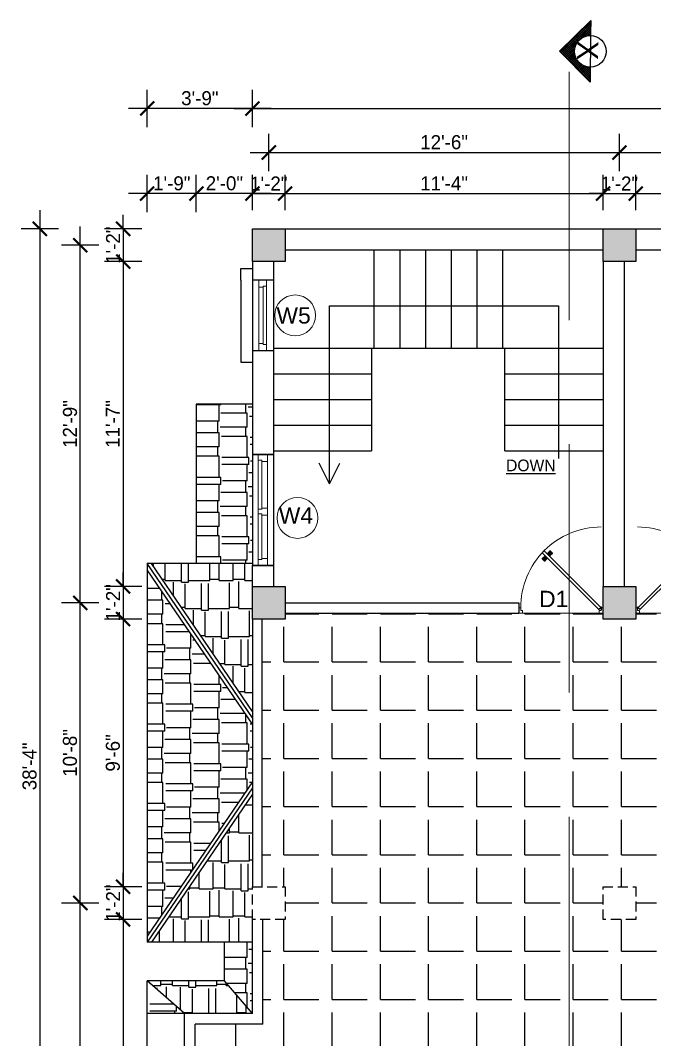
# Model space of a CAD drawing. Header units: inches. Extents: x 3672 to 10975, y -27382 to -746.
# Drawn here: x 3997.2 to 4268.5, y -26254.3 to -25818.2 of the extents above; entities that cross this region are included whole.
import ezdxf

# ---------------------------------------------------------------- set-up
doc = ezdxf.new("R2010")
doc.units = ezdxf.units.IN
doc.header["$LTSCALE"] = 17
doc.header["$MEASUREMENT"] = 0
doc.linetypes.add('21_FP_00$0$HIDDEN', pattern=[0.375, 0.25, -0.125])
doc.linetypes.add('PHANTOM2', pattern=[1.25, 0.625, -0.125, 0.125, -0.125, 0.125, -0.125])
for name, color, linetype, lineweight in [('25 BOT BAR', 12, 'Continuous', 25), ('aa_section_line', 2, 'PHANTOM2', 13), ('DOOR & WIN', 1, 'Continuous', 25), ('OUTLINE', 1, 'Continuous', 25), ('PUERTAS', 7, 'Continuous', 9), ('TEXT', 231, 'Continuous', 20), ('WINDOW FRAME PLAN', 162, 'Continuous', 18)]:
    doc.layers.add(name, color=color, linetype=linetype, lineweight=lineweight)
doc.layers.add('A-Sect-Iden', color=111, linetype='Continuous')
doc.styles.add('ARCHITECTURE', font='stylu.ttf')
doc.styles.add('DIMTEXT', font='arial.ttf', dxfattribs={"height": 6})
doc.styles.add('HEADING', font='swissel.ttf')
doc.dimstyles.new('8 SCALE', dxfattribs={"dimscale": 0, "dimtxt": 6, "dimasz": 6, "dimexe": 8, "dimexo": 8, "dimgap": 1.25, "dimtad": 1, "dimdec": 0, "dimzin": 3, "dimdsep": 46, "dimlunit": 4, "dimtxsty": 'ARCHITECTURE', "dimblk": 'ARCHTICK', "dimcen": 8, "dimdle": 8, "dimclrd": 5, "dimclre": 5, "dimclrt": 7, "dimadec": 0, "dimazin": 0, "dimtfac": 0.75, "dimtdec": 0, "dimtix": 1, "dimtmove": 2, "dimatfit": 3, "dimldrblk": 'ARCHTICK', "dimfxl": 8, "dimfxlon": 1, "dimtolj": 1, "dimtzin": 0, "dimlwd": -1, "dimlwe": -1, "dimarcsym": 0})
pattern_1 = [(0, (-5913.826, -4745.884), (25.5, 12), [6, -5, 7, -3, 9, -4]), (0, (-5907.826, -4745.384), (25.5, 12), [5, -19, 4, -6]), (0, (-5895.826, -4746.634), (25.5, 12), [3, -31]), (90, (-5913.8255, -4745.884), (-8.5, 12), [11.5, -36.5]), (90, (-5907.8255, -4745.884), (-8.5, 12), [11.25, -36.75]), (90, (-5902.8255, -4745.884), (-8.5, 12), [10.5, -37.5]), (90, (-5895.8255, -4746.634), (-8.5, 12), [11.5, -36.5]), (90, (-5892.8255, -4746.634), (-8.5, 12), [11.5, -36.5]), (90, (-5883.8255, -4745.884), (-8.5, 12), [11, -37])]
pattern_2 = [(90, (-5913.826, -7513.282), (-12, 25.5), [6, -5, 7, -3, 9, -4]), (90, (-5914.326, -7507.282), (-12, 25.5), [5, -19, 4, -6]), (90, (-5913.076, -7495.282), (-12, 25.5), [3, -31]), (180, (-5913.8255, -7513.282), (-12, -8.5), [11.5, -36.5]), (180, (-5913.8255, -7507.282), (-12, -8.5), [11.25, -36.75]), (180, (-5913.8255, -7502.282), (-12, -8.5), [10.5, -37.5]), (180, (-5913.0755, -7495.282), (-12, -8.5), [11.5, -36.5]), (180, (-5913.0755, -7492.282), (-12, -8.5), [11.5, -36.5]), (180, (-5913.8255, -7483.282), (-12, -8.5), [11, -37])]

# ---------------------------------------------------------------- blocks, each defined once
blk = doc.blocks.new('3ft')
at = {"layer": 'PUERTAS', "color": 6}
for p, q in [((1.01, 2.52), (25.23, 26.74)), ((26.05, 25.92), (25.23, 26.74)), ((26.05, 25.92), (1.77, 1.64)), ((0, 2.4), (0, 0)), ((0.72, 2.4), (0, 2.4)), ((1.6, 0), (0, 0)), ((0.72, 1.52), (0.72, 2.44)), ((0.8, 1.52), (0.72, 1.52)), ((0.8, 1.52), (0.8, 2.41)), ((0.8, 1.2), (0.8, 1.52)), ((1.6, 1.2), (0.8, 1.2)), ((1.57, 1.84), (0.94, 2.47)), ((1.63, 1.89), (0.97, 2.55)), ((1.63, 1.89), (1.57, 1.84)), ((1.77, 1.64), (1.57, 1.84)), ((1.6, 0), (1.6, 1.2)), ((34.4, 0), (34.4, 1.2)), ((34.4, 1.2), (35.2, 1.2)), ((34.4, 0), (36, 0)), ((35.2, 1.2), (35.2, 2.4)), ((35.2, 2.4), (36, 2.4)), ((36, 0), (36, 2.4))]:
    blk.add_line(p, q, dxfattribs=at)
at = {"layer": 'PUERTAS', "color": 1}
for p, q in [((21.67, 25.73), (22.17, 26.23)), ((21.7, 25.82), (22.14, 26.26)), ((22.58, 26.7), (22.14, 26.26)), ((22.67, 26.73), (22.17, 26.23)), ((22.61, 26.67), (22.58, 26.7)), ((23.45, 25.91), (22.79, 26.73)), ((22.49, 24.95), (21.67, 25.61)), ((21.73, 25.79), (21.7, 25.82)), ((22.6, 24.96), (23.02, 25.38)), ((22.61, 24.25), (22.92, 24.72)), ((22.62, 24.13), (22.61, 24.14)), ((22.7, 25.07), (22.71, 25.06)), ((22.82, 25.06), (23.08, 25.32)), ((22.94, 24.95), (22.83, 25.07)), ((22.92, 24.72), (22.92, 24.72)), ((22.93, 24.94), (23.19, 25.21)), ((22.93, 24.84), (22.93, 24.83)), ((23.44, 25.81), (23.02, 25.38)), ((23.34, 25.58), (23.08, 25.32)), ((23.46, 25.47), (23.19, 25.21)), ((23.33, 25.7), (23.34, 25.69)), ((23.45, 25.46), (23.33, 25.57)), ((23.44, 23.31), (23.45, 23.3)), ((23.56, 23.3), (24.03, 23.61)), ((23.57, 25.47), (23.57, 25.47)), ((24.15, 25.79), (23.68, 25.48)), ((23.68, 25.48), (23.68, 25.48)), ((24.03, 23.61), (24.03, 23.62)), ((24.14, 23.62), (24.14, 23.62)), ((24.25, 23.62), (24.51, 23.89)), ((24.27, 25.78), (24.26, 25.79)), ((24.26, 23.29), (24.69, 23.71)), ((24.26, 23.63), (24.37, 23.52)), ((24.26, 23.18), (24.92, 22.37)), ((24.37, 23.52), (24.63, 23.77)), ((24.37, 23.4), (24.37, 23.4)), ((24.78, 24.15), (24.51, 23.89)), ((24.89, 24.03), (24.63, 23.77)), ((25.11, 24.14), (24.69, 23.71)), ((24.77, 24.14), (24.88, 24.03)), ((24.79, 24.38), (24.78, 24.37)), ((24.78, 24.26), (24.78, 24.26)), ((25.1, 24.84), (24.79, 24.38)), ((25, 24.03), (25, 24.03)), ((25.04, 22.36), (25.54, 22.86)), ((25.09, 24.96), (25.1, 24.95)), ((25.1, 22.42), (25.13, 22.39)), ((25.13, 22.39), (25.57, 22.83)), ((25.22, 24.14), (26.03, 23.48)), ((26.04, 23.37), (25.54, 22.86)), ((26.01, 23.27), (25.57, 22.83)), ((25.98, 23.3), (26.01, 23.27))]:
    blk.add_line(p, q, dxfattribs=at)
at = {"layer": 'PUERTAS', "color": 8}
for p, q in [((22.13, 26.28), (21.98, 26.13)), ((22.13, 26.28), (22.27, 26.42)), ((22.29, 26.41), (22.27, 26.42)), ((23.16, 25.52), (22.34, 26.39)), ((23.3, 25.66), (22.5, 26.56)), ((23.41, 25.77), (22.65, 26.71)), ((23.46, 25.83), (22.72, 26.75)), ((22.57, 24.94), (21.65, 25.68)), ((22.63, 24.99), (21.69, 25.75)), ((22.74, 25.1), (21.84, 25.9)), ((22.88, 25.24), (22.01, 26.06)), ((22.69, 24.32), (23.02, 24.83)), ((22.95, 24.96), (22.84, 25.07)), ((22.98, 24.99), (22.86, 25.1)), ((23.03, 25.04), (22.91, 25.15)), ((22.91, 24.53), (23.1, 24.91)), ((23.11, 25.12), (22.99, 25.23)), ((23.13, 24.76), (23.18, 24.99)), ((23.28, 25.3), (23.17, 25.41)), ((23.36, 25.37), (23.25, 25.49)), ((23.31, 24.94), (23.28, 25.08)), ((23.41, 25.43), (23.3, 25.54)), ((23.46, 25.09), (23.32, 25.13)), ((23.44, 25.45), (23.33, 25.56)), ((23.64, 25.27), (23.41, 25.22)), ((23.87, 25.49), (23.49, 25.3)), ((24.08, 25.71), (23.57, 25.38)), ((23.63, 23.38), (24.14, 23.72)), ((23.84, 23.6), (24.22, 23.79)), ((24.07, 23.82), (24.3, 23.88)), ((24.25, 24), (24.39, 23.97)), ((24.25, 23.26), (24.99, 22.34)), ((24.27, 23.64), (24.38, 23.53)), ((24.3, 23.67), (24.41, 23.56)), ((24.3, 23.32), (25.06, 22.38)), ((24.35, 23.72), (24.46, 23.61)), ((24.4, 24.15), (24.43, 24.01)), ((24.41, 23.43), (25.2, 22.53)), ((24.43, 23.8), (24.54, 23.69)), ((24.58, 24.33), (24.52, 24.1)), ((24.55, 23.57), (25.37, 22.7)), ((24.6, 23.97), (24.72, 23.86)), ((24.8, 24.56), (24.61, 24.18)), ((25.02, 24.77), (24.68, 24.26)), ((24.68, 24.05), (24.79, 23.94)), ((24.73, 24.1), (24.85, 23.99)), ((24.76, 24.13), (24.87, 24.02)), ((24.83, 23.85), (25.7, 23.03)), ((24.97, 23.99), (25.87, 23.2)), ((25.08, 24.1), (26.02, 23.34)), ((25.14, 24.15), (26.06, 23.41)), ((25.58, 22.82), (25.43, 22.67)), ((25.58, 22.82), (25.73, 22.97)), ((25.72, 22.98), (25.73, 22.97)), ((0, 0), (36, 0))]:
    blk.add_line(p, q, dxfattribs=at)
at = {"layer": 'PUERTAS', "color": 2}
for p, q in [((21.99, 26.11), (21.98, 26.13)), ((25.42, 22.68), (25.43, 22.67))]:
    blk.add_line(p, q, dxfattribs=at)
at = {"layer": 'PUERTAS', "color": 6}
for radius in [0.155, 0.0752]:
    blk.add_circle((0.82, 2.56), radius, dxfattribs=at)
blk.add_arc((0.82, 2.56), 34.38, 359.7285, 90.0333, dxfattribs=at)
at = {"layer": 'PUERTAS', "color": 1}
for centre, start, end in [((22.73, 26.68), 38.9236, 135), ((22.54, 25.01), 231.0764, 315), ((22.67, 24.2), 135, 225), ((22.77, 25.12), 225, 315), ((22.99, 24.89), 135, 219.7428), ((22.87, 24.78), 315, 39.7428), ((23.28, 25.63), 315, 45), ((23.39, 25.86), 315, 38.9236), ((23.51, 23.36), 225, 315), ((23.51, 25.41), 50.2572, 135), ((23.62, 25.53), 230.2572, 315), ((24.09, 23.56), 50.2572, 135), ((24.2, 23.68), 230.2572, 315), ((24.2, 25.73), 45, 135), ((24.32, 23.23), 135, 218.9236), ((24.42, 23.46), 135, 225), ((24.84, 24.31), 135, 219.7428), ((24.72, 24.21), 315, 39.7428), ((24.94, 23.98), 45, 135), ((24.98, 22.42), 218.9236, 315), ((25.04, 24.89), 315, 45), ((25.17, 24.08), 51.0764, 135), ((25.98, 23.42), 315, 51.0764)]:
    blk.add_arc(centre, 0.08, start, end, dxfattribs=at)
blk = doc.blocks.new('*U2795')
at = {"color": 3, "xscale": -1}
blk.add_blockref('3ft', (42, 0), dxfattribs=at)
blk = doc.blocks.new("W4'")
at = {"layer": '25 BOT BAR'}
for p, q in [((9894.28, -8421.4), (9894.28, -8468.92)), ((9903.28, -8421.4), (9903.28, -8468.92))]:
    blk.add_line(p, q, dxfattribs=at)
at = {"layer": 'DOOR & WIN'}
blk.add_line((9903.28, -8421.4), (9894.28, -8421.4), dxfattribs=at)
at = {"layer": 'OUTLINE'}
blk.add_line((9903.28, -8468.92), (9894.28, -8468.92), dxfattribs=at)
at = {"layer": 'WINDOW FRAME PLAN'}
for p, q in [((9896.78, -8421.4), (9896.78, -8423.9)), ((9896.78, -8468.92), (9896.78, -8423.9)), ((9896.78, -8423.9), (9898.28, -8423.9)), ((9898.28, -8423.9), (9898.28, -8424.4)), ((9898.28, -8424.4), (9898.28, -8444.9)), ((9898.28, -8424.4), (9900.78, -8424.4)), ((9900.78, -8421.4), (9900.78, -8424.4)), ((9900.78, -8424.4), (9900.78, -8468.92)), ((9896.78, -8444.9), (9898.28, -8444.9)), ((9896.78, -8446.9), (9898.28, -8446.9)), ((9898.28, -8444.4), (9900.78, -8444.4)), ((9898.28, -8446.9), (9898.28, -8447.4)), ((9898.28, -8446.9), (9898.28, -8466.42)), ((9898.28, -8447.4), (9900.78, -8447.4)), ((9896.78, -8468.92), (9896.78, -8466.42)), ((9896.78, -8466.42), (9898.28, -8466.42)), ((9898.28, -8465.92), (9900.78, -8465.92)), ((9898.28, -8466.42), (9898.28, -8465.92)), ((9900.78, -8468.92), (9900.78, -8465.92))]:
    blk.add_line(p, q, dxfattribs=at)
blk = doc.blocks.new('_ArchTick')
at = {"color": 0, "linetype": 'ByBlock', "const_width": 0.15}
blk.add_lwpolyline([(-0.5, -0.5), (0.5, 0.5)], dxfattribs=at)
blk = doc.blocks.new('*D3095')
at = {"layer": '25 BOT BAR', "color": 5, "transparency": 16777216}
for p, q in [((4041.15, -25907.44), (4041.15, -25901.44)), ((4049.15, -25907.44), (4033.15, -25907.44)), ((4041.15, -25907.44), (4041.15, -25921.44)), ((4049.15, -25921.44), (4033.15, -25921.44)), ((4041.15, -25921.44), (4041.15, -25927.44))]:
    blk.add_line(p, q, dxfattribs=at)
at = {"layer": 'Defpoints', "color": 0, "transparency": 16777216}
for p in [(4096.46, -25907.44), (4041.15, -25921.44), (4096.46, -25921.44)]:
    blk.add_point(p, dxfattribs=at)
at = {"layer": '25 BOT BAR', "color": 5, "transparency": 16777216, "xscale": 6, "yscale": 6, "zscale": 6}
for p, rotation in [((4041.15, -25907.44), 270), ((4041.15, -25921.44), 90)]:
    blk.add_blockref('_ArchTick', p, dxfattribs=dict(at, rotation=rotation))
at = {"layer": '25 BOT BAR', "color": 7, "transparency": 16777216, "insert": (4036.84, -25914.44), "char_height": 6, "attachment_point": 5, "rotation": 90, "style": 'ARCHITECTURE'}
blk.add_mtext('\\A1;1\'-2"', dxfattribs=at)
blk = doc.blocks.new('*D3096')
at = {"layer": '25 BOT BAR', "color": 5, "transparency": 16777216}
for p, q in [((4041.15, -25913.44), (4041.15, -26068.44)), ((4049.15, -25921.44), (4033.15, -25921.44)), ((4049.15, -26060.44), (4033.15, -26060.44))]:
    blk.add_line(p, q, dxfattribs=at)
at = {"layer": 'Defpoints', "color": 0, "transparency": 16777216}
for p in [(4096.46, -25921.44), (4041.15, -26060.44), (4096.46, -26060.44)]:
    blk.add_point(p, dxfattribs=at)
at = {"layer": '25 BOT BAR', "color": 5, "transparency": 16777216, "xscale": 6, "yscale": 6, "zscale": 6}
for p, rotation in [((4041.15, -25921.44), 90), ((4041.15, -26060.44), 270)]:
    blk.add_blockref('_ArchTick', p, dxfattribs=dict(at, rotation=rotation))
at = {"layer": '25 BOT BAR', "color": 7, "transparency": 16777216, "insert": (4036.68, -25990.94), "char_height": 6, "attachment_point": 5, "rotation": 90, "style": 'ARCHITECTURE'}
blk.add_mtext('\\A1;11\'-7"', dxfattribs=at)
blk = doc.blocks.new('*D3097')
at = {"layer": '25 BOT BAR', "color": 5, "transparency": 16777216}
for p, q in [((4041.15, -26060.44), (4041.15, -26054.44)), ((4049.15, -26060.44), (4033.15, -26060.44)), ((4041.15, -26060.44), (4041.15, -26074.44)), ((4049.15, -26074.44), (4033.15, -26074.44)), ((4041.15, -26074.44), (4041.15, -26080.44))]:
    blk.add_line(p, q, dxfattribs=at)
at = {"layer": 'Defpoints', "color": 0, "transparency": 16777216}
for p in [(4096.46, -26060.44), (4041.15, -26074.44), (4096.46, -26074.44)]:
    blk.add_point(p, dxfattribs=at)
at = {"layer": '25 BOT BAR', "color": 5, "transparency": 16777216, "xscale": 6, "yscale": 6, "zscale": 6}
for p, rotation in [((4041.15, -26060.44), 270), ((4041.15, -26074.44), 90)]:
    blk.add_blockref('_ArchTick', p, dxfattribs=dict(at, rotation=rotation))
at = {"layer": '25 BOT BAR', "color": 7, "transparency": 16777216, "insert": (4036.84, -26067.44), "char_height": 6, "attachment_point": 5, "rotation": 90, "style": 'ARCHITECTURE'}
blk.add_mtext('\\A1;1\'-2"', dxfattribs=at)
blk = doc.blocks.new('*D3098')
at = {"layer": '25 BOT BAR', "color": 5, "transparency": 16777216}
for p, q in [((4041.15, -26066.44), (4041.15, -26196.92)), ((4049.15, -26074.44), (4033.15, -26074.44)), ((4049.15, -26188.92), (4033.15, -26188.92))]:
    blk.add_line(p, q, dxfattribs=at)
at = {"layer": 'Defpoints', "color": 0, "transparency": 16777216}
for p in [(4096.46, -26074.44), (4041.15, -26188.92), (4096.46, -26188.92)]:
    blk.add_point(p, dxfattribs=at)
at = {"layer": '25 BOT BAR', "color": 5, "transparency": 16777216, "xscale": 6, "yscale": 6, "zscale": 6}
for p, rotation in [((4041.15, -26074.44), 90), ((4041.15, -26188.92), 270)]:
    blk.add_blockref('_ArchTick', p, dxfattribs=dict(at, rotation=rotation))
at = {"layer": '25 BOT BAR', "color": 7, "transparency": 16777216, "insert": (4036.78, -26131.68), "char_height": 6, "attachment_point": 5, "rotation": 90, "style": 'ARCHITECTURE'}
blk.add_mtext('\\A1;9\'-6"', dxfattribs=at)
blk = doc.blocks.new('*D3099')
at = {"layer": '25 BOT BAR', "color": 5, "transparency": 16777216}
for p, q in [((4041.15, -26188.92), (4041.15, -26182.92)), ((4049.15, -26188.92), (4033.15, -26188.92)), ((4041.15, -26188.92), (4041.15, -26202.92)), ((4049.15, -26202.92), (4033.15, -26202.92)), ((4041.15, -26202.92), (4041.15, -26208.92))]:
    blk.add_line(p, q, dxfattribs=at)
at = {"layer": 'Defpoints', "color": 0, "transparency": 16777216}
for p in [(4096.46, -26188.92), (4041.15, -26202.92), (4096.46, -26202.92)]:
    blk.add_point(p, dxfattribs=at)
at = {"layer": '25 BOT BAR', "color": 5, "transparency": 16777216, "xscale": 6, "yscale": 6, "zscale": 6}
for p, rotation in [((4041.15, -26188.92), 270), ((4041.15, -26202.92), 90)]:
    blk.add_blockref('_ArchTick', p, dxfattribs=dict(at, rotation=rotation))
at = {"layer": '25 BOT BAR', "color": 7, "transparency": 16777216, "insert": (4036.84, -26195.92), "char_height": 6, "attachment_point": 5, "rotation": 90, "style": 'ARCHITECTURE'}
blk.add_mtext('\\A1;1\'-2"', dxfattribs=at)
blk = doc.blocks.new('*D3100')
at = {"layer": '25 BOT BAR', "color": 5, "transparency": 16777216}
for p, q in [((4041.15, -26194.92), (4041.15, -26361.44)), ((4049.15, -26202.92), (4033.15, -26202.92)), ((4049.15, -26353.44), (4033.15, -26353.44))]:
    blk.add_line(p, q, dxfattribs=at)
at = {"layer": 'Defpoints', "color": 0, "transparency": 16777216}
for p in [(4096.46, -26202.92), (4041.15, -26353.44), (4096.46, -26353.44)]:
    blk.add_point(p, dxfattribs=at)
at = {"layer": '25 BOT BAR', "color": 5, "transparency": 16777216, "xscale": 6, "yscale": 6, "zscale": 6}
for p, rotation in [((4041.15, -26202.92), 90), ((4041.15, -26353.44), 270)]:
    blk.add_blockref('_ArchTick', p, dxfattribs=dict(at, rotation=rotation))
at = {"layer": '25 BOT BAR', "color": 7, "transparency": 16777216, "insert": (4036.68, -26278.18), "char_height": 6, "attachment_point": 5, "rotation": 90, "style": 'ARCHITECTURE'}
blk.add_mtext('\\A1;12\'-7"', dxfattribs=at)
blk = doc.blocks.new('*D3102')
at = {"layer": '25 BOT BAR', "color": 5, "transparency": 16777216}
for p, q in [((4022.81, -26368.44), (4022.81, -26187.92)), ((4030.81, -26195.92), (4014.81, -26195.92)), ((4030.81, -26360.44), (4014.81, -26360.44))]:
    blk.add_line(p, q, dxfattribs=at)
at = {"layer": 'Defpoints', "color": 0, "transparency": 16777216}
for p in [(4022.81, -26195.92), (4103.46, -26195.92), (4103.46, -26360.44)]:
    blk.add_point(p, dxfattribs=at)
at = {"layer": '25 BOT BAR', "color": 5, "transparency": 16777216, "xscale": 6, "yscale": 6, "zscale": 6}
for p, rotation in [((4022.81, -26195.92), 90), ((4022.81, -26360.44), 270)]:
    blk.add_blockref('_ArchTick', p, dxfattribs=dict(at, rotation=rotation))
at = {"layer": '25 BOT BAR', "color": 7, "transparency": 16777216, "insert": (4018.45, -26278.18), "char_height": 6, "attachment_point": 5, "rotation": 90, "style": 'ARCHITECTURE'}
blk.add_mtext('\\A1;13\'-9"', dxfattribs=at)
blk = doc.blocks.new('*D3103')
at = {"layer": '25 BOT BAR', "color": 5, "transparency": 16777216}
for p, q in [((4022.81, -26203.92), (4022.81, -26059.44)), ((4030.81, -26067.44), (4014.81, -26067.44)), ((4030.81, -26195.92), (4014.81, -26195.92))]:
    blk.add_line(p, q, dxfattribs=at)
at = {"layer": 'Defpoints', "color": 0, "transparency": 16777216}
for p in [(4022.81, -26067.44), (4103.46, -26067.44), (4103.46, -26195.92)]:
    blk.add_point(p, dxfattribs=at)
at = {"layer": '25 BOT BAR', "color": 5, "transparency": 16777216, "xscale": 6, "yscale": 6, "zscale": 6}
for p, rotation in [((4022.81, -26067.44), 90), ((4022.81, -26195.92), 270)]:
    blk.add_blockref('_ArchTick', p, dxfattribs=dict(at, rotation=rotation))
at = {"layer": '25 BOT BAR', "color": 7, "transparency": 16777216, "insert": (4018.43, -26131.68), "char_height": 6, "attachment_point": 5, "rotation": 90, "style": 'ARCHITECTURE'}
blk.add_mtext('\\A1;10\'-8"', dxfattribs=at)
blk = doc.blocks.new('*D3104')
at = {"layer": '25 BOT BAR', "color": 5, "transparency": 16777216}
for p, q in [((4022.81, -26075.44), (4022.81, -25906.44)), ((4030.81, -25914.44), (4014.81, -25914.44)), ((4030.81, -26067.44), (4014.81, -26067.44))]:
    blk.add_line(p, q, dxfattribs=at)
at = {"layer": 'Defpoints', "color": 0, "transparency": 16777216}
for p in [(4022.81, -25914.44), (4103.46, -25914.44), (4103.46, -26067.44)]:
    blk.add_point(p, dxfattribs=at)
at = {"layer": '25 BOT BAR', "color": 5, "transparency": 16777216, "xscale": 6, "yscale": 6, "zscale": 6}
for p, rotation in [((4022.81, -25914.44), 90), ((4022.81, -26067.44), 270)]:
    blk.add_blockref('_ArchTick', p, dxfattribs=dict(at, rotation=rotation))
at = {"layer": '25 BOT BAR', "color": 7, "transparency": 16777216, "insert": (4018.46, -25990.94), "char_height": 6, "attachment_point": 5, "rotation": 90, "style": 'ARCHITECTURE'}
blk.add_mtext('\\A1;12\'-9"', dxfattribs=at)
blk = doc.blocks.new('*D3105')
at = {"layer": '25 BOT BAR', "color": 5, "transparency": 16777216}
for p, q in [((4005.52, -25899.44), (4005.52, -26375.44)), ((4013.52, -25907.44), (3997.52, -25907.44)), ((4013.52, -26367.44), (3997.52, -26367.44))]:
    blk.add_line(p, q, dxfattribs=at)
at = {"layer": 'Defpoints', "color": 0, "transparency": 16777216}
for p in [(4096.46, -25907.44), (4005.52, -26367.44), (4096.46, -26367.44)]:
    blk.add_point(p, dxfattribs=at)
at = {"layer": '25 BOT BAR', "color": 5, "transparency": 16777216, "xscale": 6, "yscale": 6, "zscale": 6}
for p, rotation in [((4005.52, -25907.44), 90), ((4005.52, -26367.44), 270)]:
    blk.add_blockref('_ArchTick', p, dxfattribs=dict(at, rotation=rotation))
at = {"layer": '25 BOT BAR', "color": 7, "transparency": 16777216, "insert": (4001.14, -26137.44), "char_height": 6, "attachment_point": 5, "rotation": 90, "style": 'ARCHITECTURE'}
blk.add_mtext('\\A1;38\'-4"', dxfattribs=at)
blk = doc.blocks.new('*D3117')
at = {"layer": '25 BOT BAR', "color": 5, "transparency": 16777216}
for p, q in [((4096.46, -25899.44), (4096.46, -25884.35)), ((4110.46, -25899.44), (4110.46, -25884.35)), ((4096.46, -25892.35), (4090.46, -25892.35)), ((4096.46, -25892.35), (4110.46, -25892.35)), ((4110.46, -25892.35), (4116.46, -25892.35))]:
    blk.add_line(p, q, dxfattribs=at)
at = {"layer": 'Defpoints', "color": 0, "transparency": 16777216}
for p in [(4110.46, -25892.35), (4096.46, -25907.44), (4110.46, -25907.44)]:
    blk.add_point(p, dxfattribs=at)
at = {"layer": '25 BOT BAR', "color": 5, "transparency": 16777216, "xscale": 6, "yscale": 6, "zscale": 6}
blk.add_blockref('_ArchTick', (4096.46, -25892.35), dxfattribs=at)
at = {"layer": '25 BOT BAR', "color": 5, "transparency": 16777216, "xscale": 6, "yscale": 6, "zscale": 6, "rotation": 180}
blk.add_blockref('_ArchTick', (4110.46, -25892.35), dxfattribs=at)
at = {"layer": '25 BOT BAR', "color": 7, "transparency": 16777216, "insert": (4103.46, -25888.04), "char_height": 6, "attachment_point": 5, "style": 'ARCHITECTURE'}
blk.add_mtext('\\A1;1\'-2"', dxfattribs=at)
blk = doc.blocks.new('*D3118')
at = {"layer": '25 BOT BAR', "color": 5, "transparency": 16777216}
for p, q in [((4110.46, -25899.44), (4110.46, -25884.35)), ((4246.46, -25899.44), (4246.46, -25884.35)), ((4102.46, -25892.35), (4254.46, -25892.35))]:
    blk.add_line(p, q, dxfattribs=at)
at = {"layer": 'Defpoints', "color": 0, "transparency": 16777216}
for p in [(4246.46, -25892.35), (4110.46, -25907.44), (4246.46, -25907.44)]:
    blk.add_point(p, dxfattribs=at)
at = {"layer": '25 BOT BAR', "color": 5, "transparency": 16777216, "xscale": 6, "yscale": 6, "zscale": 6, "rotation": 180}
blk.add_blockref('_ArchTick', (4110.46, -25892.35), dxfattribs=at)
at = {"layer": '25 BOT BAR', "color": 5, "transparency": 16777216, "xscale": 6, "yscale": 6, "zscale": 6}
blk.add_blockref('_ArchTick', (4246.46, -25892.35), dxfattribs=at)
at = {"layer": '25 BOT BAR', "color": 7, "transparency": 16777216, "insert": (4178.46, -25887.97), "char_height": 6, "attachment_point": 5, "style": 'ARCHITECTURE'}
blk.add_mtext('\\A1;11\'-4"', dxfattribs=at)
blk = doc.blocks.new('*D3119')
at = {"layer": '25 BOT BAR', "color": 5, "transparency": 16777216}
for p, q in [((4246.46, -25899.44), (4246.46, -25884.35)), ((4260.46, -25899.44), (4260.46, -25884.35)), ((4246.46, -25892.35), (4240.46, -25892.35)), ((4246.46, -25892.35), (4260.46, -25892.35)), ((4260.46, -25892.35), (4266.46, -25892.35))]:
    blk.add_line(p, q, dxfattribs=at)
at = {"layer": 'Defpoints', "color": 0, "transparency": 16777216}
for p in [(4260.46, -25892.35), (4246.46, -25907.44), (4260.46, -25907.44)]:
    blk.add_point(p, dxfattribs=at)
at = {"layer": '25 BOT BAR', "color": 5, "transparency": 16777216, "xscale": 6, "yscale": 6, "zscale": 6}
blk.add_blockref('_ArchTick', (4246.46, -25892.35), dxfattribs=at)
at = {"layer": '25 BOT BAR', "color": 5, "transparency": 16777216, "xscale": 6, "yscale": 6, "zscale": 6, "rotation": 180}
blk.add_blockref('_ArchTick', (4260.46, -25892.35), dxfattribs=at)
at = {"layer": '25 BOT BAR', "color": 7, "transparency": 16777216, "insert": (4253.46, -25888.04), "char_height": 6, "attachment_point": 5, "style": 'ARCHITECTURE'}
blk.add_mtext('\\A1;1\'-2"', dxfattribs=at)
blk = doc.blocks.new('*D3120')
at = {"layer": '25 BOT BAR', "color": 5, "transparency": 16777216}
for p, q in [((4260.46, -25899.44), (4260.46, -25884.35)), ((4414.46, -25899.44), (4414.46, -25884.35)), ((4252.46, -25892.35), (4422.46, -25892.35))]:
    blk.add_line(p, q, dxfattribs=at)
at = {"layer": 'Defpoints', "color": 0, "transparency": 16777216}
for p in [(4414.46, -25892.35), (4260.46, -25907.44), (4414.46, -25907.44)]:
    blk.add_point(p, dxfattribs=at)
at = {"layer": '25 BOT BAR', "color": 5, "transparency": 16777216, "xscale": 6, "yscale": 6, "zscale": 6, "rotation": 180}
blk.add_blockref('_ArchTick', (4260.46, -25892.35), dxfattribs=at)
at = {"layer": '25 BOT BAR', "color": 5, "transparency": 16777216, "xscale": 6, "yscale": 6, "zscale": 6}
blk.add_blockref('_ArchTick', (4414.46, -25892.35), dxfattribs=at)
at = {"layer": '25 BOT BAR', "color": 7, "transparency": 16777216, "insert": (4337.46, -25887.99), "char_height": 6, "attachment_point": 5, "style": 'ARCHITECTURE'}
blk.add_mtext('\\A1;12\'-10"', dxfattribs=at)
blk = doc.blocks.new('*D3124')
at = {"layer": '25 BOT BAR', "color": 5, "transparency": 16777216}
for p, q in [((4103.46, -25882.75), (4103.46, -25866.75)), ((4253.46, -25882.75), (4253.46, -25866.75)), ((4095.46, -25874.75), (4261.46, -25874.75))]:
    blk.add_line(p, q, dxfattribs=at)
at = {"layer": 'Defpoints', "color": 0, "transparency": 16777216}
for p in [(4253.46, -25874.75), (4103.46, -25914.44), (4253.46, -25914.44)]:
    blk.add_point(p, dxfattribs=at)
at = {"layer": '25 BOT BAR', "color": 5, "transparency": 16777216, "xscale": 6, "yscale": 6, "zscale": 6, "rotation": 180}
blk.add_blockref('_ArchTick', (4103.46, -25874.75), dxfattribs=at)
at = {"layer": '25 BOT BAR', "color": 5, "transparency": 16777216, "xscale": 6, "yscale": 6, "zscale": 6}
blk.add_blockref('_ArchTick', (4253.46, -25874.75), dxfattribs=at)
at = {"layer": '25 BOT BAR', "color": 7, "transparency": 16777216, "insert": (4178.46, -25870.39), "char_height": 6, "attachment_point": 5, "style": 'ARCHITECTURE'}
blk.add_mtext('\\A1;12\'-6"', dxfattribs=at)
blk = doc.blocks.new('*D3125')
at = {"layer": '25 BOT BAR', "color": 5, "transparency": 16777216}
for p, q in [((4253.46, -25882.75), (4253.46, -25866.75)), ((4421.46, -25882.75), (4421.46, -25866.75)), ((4245.46, -25874.75), (4429.46, -25874.75))]:
    blk.add_line(p, q, dxfattribs=at)
at = {"layer": 'Defpoints', "color": 0, "transparency": 16777216}
for p in [(4421.46, -25874.75), (4253.46, -25914.44), (4421.46, -25914.44)]:
    blk.add_point(p, dxfattribs=at)
at = {"layer": '25 BOT BAR', "color": 5, "transparency": 16777216, "xscale": 6, "yscale": 6, "zscale": 6, "rotation": 180}
blk.add_blockref('_ArchTick', (4253.46, -25874.75), dxfattribs=at)
at = {"layer": '25 BOT BAR', "color": 5, "transparency": 16777216, "xscale": 6, "yscale": 6, "zscale": 6}
blk.add_blockref('_ArchTick', (4421.46, -25874.75), dxfattribs=at)
at = {"layer": '25 BOT BAR', "color": 7, "transparency": 16777216, "insert": (4337.46, -25870.34), "char_height": 6, "attachment_point": 5, "style": 'ARCHITECTURE'}
blk.add_mtext('\\A1;14\'-0"', dxfattribs=at)
blk = doc.blocks.new('*D3127')
at = {"layer": '25 BOT BAR', "color": 5, "transparency": 16777216}
for p, q in [((4096.46, -25863.92), (4096.46, -25847.92)), ((4556.93, -25863.92), (4556.93, -25847.92)), ((4088.46, -25855.92), (4564.93, -25855.92))]:
    blk.add_line(p, q, dxfattribs=at)
at = {"layer": 'Defpoints', "color": 0, "transparency": 16777216}
for p in [(4556.93, -25855.92), (4096.46, -25907.44), (4556.93, -25907.44)]:
    blk.add_point(p, dxfattribs=at)
at = {"layer": '25 BOT BAR', "color": 5, "transparency": 16777216, "xscale": 6, "yscale": 6, "zscale": 6, "rotation": 180}
blk.add_blockref('_ArchTick', (4096.46, -25855.92), dxfattribs=at)
at = {"layer": '25 BOT BAR', "color": 5, "transparency": 16777216, "xscale": 6, "yscale": 6, "zscale": 6}
blk.add_blockref('_ArchTick', (4556.93, -25855.92), dxfattribs=at)
at = {"layer": '25 BOT BAR', "color": 7, "transparency": 16777216, "insert": (4326.69, -25851.54), "char_height": 6, "attachment_point": 5, "style": 'ARCHITECTURE'}
blk.add_mtext('\\A1;38\'-4"', dxfattribs=at)
blk = doc.blocks.new('*D3141')
at = {"layer": '25 BOT BAR', "color": 5, "transparency": 16777216}
for p, q in [((4072.46, -25900.35), (4072.46, -25884.35)), ((4096.46, -25899.44), (4096.46, -25884.35)), ((4104.46, -25892.35), (4064.46, -25892.35))]:
    blk.add_line(p, q, dxfattribs=at)
at = {"layer": 'Defpoints', "color": 0, "transparency": 16777216}
for p in [(4072.46, -25892.35), (4096.46, -25907.44), (4072.46, -25982.44)]:
    blk.add_point(p, dxfattribs=at)
at = {"layer": '25 BOT BAR', "color": 5, "transparency": 16777216, "xscale": 6, "yscale": 6, "zscale": 6, "rotation": 180}
blk.add_blockref('_ArchTick', (4072.46, -25892.35), dxfattribs=at)
at = {"layer": '25 BOT BAR', "color": 5, "transparency": 16777216, "xscale": 6, "yscale": 6, "zscale": 6}
blk.add_blockref('_ArchTick', (4096.46, -25892.35), dxfattribs=at)
at = {"layer": '25 BOT BAR', "color": 7, "transparency": 16777216, "insert": (4084.46, -25887.99), "char_height": 6, "attachment_point": 5, "style": 'ARCHITECTURE'}
blk.add_mtext('\\A1;2\'-0"', dxfattribs=at)
blk = doc.blocks.new('*D3142')
at = {"layer": '25 BOT BAR', "color": 5, "transparency": 16777216}
for p, q in [((4051.46, -25863.92), (4051.46, -25847.92)), ((4096.46, -25863.92), (4096.46, -25847.92)), ((4104.46, -25855.92), (4043.46, -25855.92))]:
    blk.add_line(p, q, dxfattribs=at)
at = {"layer": 'Defpoints', "color": 0, "transparency": 16777216}
for p in [(4051.46, -25855.92), (4096.46, -25907.44), (4051.46, -26051.68)]:
    blk.add_point(p, dxfattribs=at)
at = {"layer": '25 BOT BAR', "color": 5, "transparency": 16777216, "xscale": 6, "yscale": 6, "zscale": 6, "rotation": 180}
blk.add_blockref('_ArchTick', (4051.46, -25855.92), dxfattribs=at)
at = {"layer": '25 BOT BAR', "color": 5, "transparency": 16777216, "xscale": 6, "yscale": 6, "zscale": 6}
blk.add_blockref('_ArchTick', (4096.46, -25855.92), dxfattribs=at)
at = {"layer": '25 BOT BAR', "color": 7, "transparency": 16777216, "insert": (4073.96, -25851.57), "char_height": 6, "attachment_point": 5, "style": 'ARCHITECTURE'}
blk.add_mtext('\\A1;3\'-9"', dxfattribs=at)
blk = doc.blocks.new('*D3151')
at = {"layer": '25 BOT BAR', "color": 5, "transparency": 16777216}
for p, q in [((4051.46, -25900.35), (4051.46, -25884.35)), ((4072.46, -25900.35), (4072.46, -25884.35)), ((4080.46, -25892.35), (4043.46, -25892.35))]:
    blk.add_line(p, q, dxfattribs=at)
at = {"layer": 'Defpoints', "color": 0, "transparency": 16777216}
for p in [(4051.46, -25892.35), (4072.46, -25982.44), (4051.46, -26051.68)]:
    blk.add_point(p, dxfattribs=at)
at = {"layer": '25 BOT BAR', "color": 5, "transparency": 16777216, "xscale": 6, "yscale": 6, "zscale": 6, "rotation": 180}
blk.add_blockref('_ArchTick', (4051.46, -25892.35), dxfattribs=at)
at = {"layer": '25 BOT BAR', "color": 5, "transparency": 16777216, "xscale": 6, "yscale": 6, "zscale": 6}
blk.add_blockref('_ArchTick', (4072.46, -25892.35), dxfattribs=at)
at = {"layer": '25 BOT BAR', "color": 7, "transparency": 16777216, "insert": (4061.96, -25888), "char_height": 6, "attachment_point": 5, "style": 'ARCHITECTURE'}
blk.add_mtext('\\A1;1\'-9"', dxfattribs=at)
blk = doc.blocks.new('*D3153')
at = {"layer": '25 BOT BAR', "color": 5, "transparency": 16777216}
for p, q in [((4051.46, -26412.39), (4051.46, -26428.39)), ((4080.46, -26412.39), (4080.46, -26428.39)), ((4088.46, -26420.39), (4043.46, -26420.39))]:
    blk.add_line(p, q, dxfattribs=at)
at = {"layer": 'Defpoints', "color": 0, "transparency": 16777216}
for p in [(4051.46, -26211.44), (4080.46, -26383.44), (4051.46, -26420.39)]:
    blk.add_point(p, dxfattribs=at)
at = {"layer": '25 BOT BAR', "color": 5, "transparency": 16777216, "xscale": 6, "yscale": 6, "zscale": 6, "rotation": 180}
blk.add_blockref('_ArchTick', (4051.46, -26420.39), dxfattribs=at)
at = {"layer": '25 BOT BAR', "color": 5, "transparency": 16777216, "xscale": 6, "yscale": 6, "zscale": 6}
blk.add_blockref('_ArchTick', (4080.46, -26420.39), dxfattribs=at)
at = {"layer": '25 BOT BAR', "color": 7, "transparency": 16777216, "insert": (4065.96, -26416.01), "char_height": 6, "attachment_point": 5, "style": 'ARCHITECTURE'}
blk.add_mtext('\\A1;2\'-5"', dxfattribs=at)
blk = doc.blocks.new('*D3154')
at = {"layer": '25 BOT BAR', "color": 5, "transparency": 16777216}
for p, q in [((4051.46, -26448.85), (4051.46, -26464.85)), ((4096.46, -26448.85), (4096.46, -26464.85)), ((4104.46, -26456.85), (4043.46, -26456.85))]:
    blk.add_line(p, q, dxfattribs=at)
at = {"layer": 'Defpoints', "color": 0, "transparency": 16777216}
for p in [(4051.46, -26211.44), (4096.46, -26367.44), (4051.46, -26456.85)]:
    blk.add_point(p, dxfattribs=at)
at = {"layer": '25 BOT BAR', "color": 5, "transparency": 16777216, "xscale": 6, "yscale": 6, "zscale": 6, "rotation": 180}
blk.add_blockref('_ArchTick', (4051.46, -26456.85), dxfattribs=at)
at = {"layer": '25 BOT BAR', "color": 5, "transparency": 16777216, "xscale": 6, "yscale": 6, "zscale": 6}
blk.add_blockref('_ArchTick', (4096.46, -26456.85), dxfattribs=at)
at = {"layer": '25 BOT BAR', "color": 7, "transparency": 16777216, "insert": (4073.96, -26452.5), "char_height": 6, "attachment_point": 5, "style": 'ARCHITECTURE'}
blk.add_mtext('\\A1;3\'-9"', dxfattribs=at)

msp = doc.modelspace()

# ---------------------------------------------------------------- hatches: boundary and pattern name
at = {"layer": 'A-Sect-Iden', "ltscale": 0.5}
h = msp.add_hatch(dxfattribs=at)
h.set_pattern_fill('ANSI37', color=2, scale=5, style=0)
h.set_pattern_definition([(45, (-21608.07886, -32013.01785), (-0.441941738, 0.441941738), []), (135, (-21608.07886, -32013.01785), (-0.441941738, -0.441941738), [])])
h.paths.add_polyline_path([(4240.93, -25838.25), (4240.86, -25844.74), (4227.75, -25831.36), (4241.13, -25818.26), (4241.07, -25824.75, 1)])
at = {"layer": 'DOOR & WIN'}
h = msp.add_hatch(color=256, dxfattribs=at)
h.dxf.hatch_style = 1
h.paths.add_polyline_path([(4110.46, -25907.44), (4096.46, -25907.44), (4096.46, -25921.44), (4110.46, -25921.44)])
h = msp.add_hatch(color=256, dxfattribs=at)
h.dxf.hatch_style = 1
h.paths.add_polyline_path([(4260.46, -25907.44), (4246.46, -25907.44), (4246.46, -25921.44), (4260.46, -25921.44)])
h = msp.add_hatch(color=256, dxfattribs=at)
h.dxf.hatch_style = 1
h.paths.add_polyline_path([(4110.46, -26060.44), (4096.46, -26060.44), (4096.46, -26074.44), (4110.46, -26074.44)])
h = msp.add_hatch(color=256, dxfattribs=at)
h.dxf.hatch_style = 1
h.paths.add_polyline_path([(4260.46, -26060.44), (4246.46, -26060.44), (4246.46, -26074.44), (4260.46, -26074.44)])
at = {"layer": 'OUTLINE'}
h = msp.add_hatch(dxfattribs=at)
h.set_pattern_fill('AR-RSHKE', color=8, angle=90)
h.set_pattern_definition(pattern_2)
h.paths.add_polyline_path([(4072.46, -26050.68), (4096.46, -26050.68), (4096.46, -26051.44), (4096.46, -26003.92), (4096.46, -25982.44), (4072.46, -25982.44)])
h = msp.add_hatch(dxfattribs=at)
h.set_pattern_fill('AR-RSHKE', color=8)
h.set_pattern_definition(pattern_1)
h.paths.add_polyline_path([(4096.46, -26060.44), (4096.46, -26051.44), (4096.46, -26050.68), (4053.28, -26050.68), (4096.46, -26114.02), (4096.46, -26074.44)])
h = msp.add_hatch(dxfattribs=at)
h.set_pattern_fill('AR-RSHKE', color=8, angle=90)
h.set_pattern_definition([(90, (-5913.826, -4745.884), (-12, 25.5), [6, -5, 7, -3, 9, -4]), (90, (-5914.326, -4739.884), (-12, 25.5), [5, -19, 4, -6]), (90, (-5913.076, -4727.884), (-12, 25.5), [3, -31]), (180, (-5913.8255, -4745.884), (-12, -8.5), [11.5, -36.5]), (180, (-5913.8255, -4739.884), (-12, -8.5), [11.25, -36.75]), (180, (-5913.8255, -4734.884), (-12, -8.5), [10.5, -37.5]), (180, (-5913.0755, -4727.884), (-12, -8.5), [11.5, -36.5]), (180, (-5913.0755, -4724.884), (-12, -8.5), [11.5, -36.5]), (180, (-5913.8255, -4715.884), (-12, -8.5), [11, -37])])
h.paths.add_polyline_path([(4051.46, -26053.35), (4051.46, -26210.02), (4096.46, -26144.02), (4096.46, -26119.35)])
h = msp.add_hatch(dxfattribs=at)
h.set_pattern_fill('ANGLE', color=8, scale=75)
h.set_pattern_definition([(0, (-5913.826, -4745.884), (0, 20.625), [15, -5.625]), (90, (-5913.826, -4745.884), (-20.625, 1e-15), [15, -5.625])])
h.paths.add_polyline_path([(4416.96, -26110.44), (4416.96, -26108.84), (4416.96, -26074.44), (4414.46, -26074.44), (4414.46, -26071.94), (4296.46, -26071.94), (4294.86, -26071.94), (4260.46, -26071.94), (4260.46, -26074.44), (4246.46, -26074.44), (4246.46, -26071.94), (4244.86, -26071.94), (4232.03, -26071.94), (4232.02, -26363.44), (4246.46, -26363.44), (4246.46, -26353.44), (4260.46, -26353.44), (4260.46, -26363.44), (4414.46, -26363.44), (4414.46, -26353.44), (4428.46, -26353.44), (4428.46, -26363.44), (4542.93, -26363.44), (4542.93, -26353.44), (4552.93, -26353.44), (4552.93, -26250.92), (4528.43, -26250.92), (4527.09, -26250.92), (4498.43, -26250.92), (4494.46, -26250.92), (4493.13, -26250.92), (4464.46, -26250.92), (4416.96, -26250.92), (4416.96, -26202.92), (4414.46, -26202.92), (4414.46, -26188.92), (4416.96, -26188.92)])
h.paths.add_polyline_path([(4260.46, -26188.92), (4260.46, -26202.92), (4246.46, -26202.92), (4246.46, -26188.92)], flags=16)
h.paths.add_polyline_path([(4232.03, -26071.94), (4210.46, -26071.94), (4110.46, -26071.94), (4110.46, -26074.44), (4100.46, -26074.44), (4100.46, -26188.92), (4110.46, -26188.92), (4110.46, -26202.92), (4100.96, -26202.92), (4100.96, -26247.68), (4071.96, -26247.68), (4071.96, -26308.68), (4100.96, -26308.68), (4100.96, -26353.44), (4110.46, -26353.44), (4110.46, -26363.44), (4232.02, -26363.44)])
h.paths.add_polyline_path([(4269.33, -26218.62), (4326.94, -26218.62), (4326.94, -26208.32), (4269.33, -26208.32)], flags=24)
h = msp.add_hatch(dxfattribs=at)
h.set_pattern_fill('AR-RSHKE', color=8)
h.set_pattern_definition(pattern_1)
h.paths.add_polyline_path([(4096.46, -26188.92), (4096.46, -26149.35), (4053.28, -26212.68), (4096.46, -26212.68), (4096.46, -26202.92)])
h = msp.add_hatch(dxfattribs=at)
h.set_pattern_fill('AR-RSHKE', color=8, angle=90)
h.set_pattern_definition(pattern_2)
h.paths.add_polyline_path([(4096.46, -26212.68), (4084.46, -26212.68), (4084.46, -26229.18), (4096.46, -26243.18)])
h = msp.add_hatch(dxfattribs=at)
h.set_pattern_fill('AR-RSHKE', color=8, angle=90)
h.set_pattern_definition([(90, (-6760.748, -5639.203), (-12, 25.5), [6, -5, 7, -3, 9, -4]), (90, (-6761.248, -5633.203), (-12, 25.5), [5, -19, 4, -6]), (90, (-6759.998, -5621.203), (-12, 25.5), [3, -31]), (180, (-6760.748, -5639.203), (-12, -8.5), [11.5, -36.5]), (180, (-6760.748, -5633.203), (-12, -8.5), [11.25, -36.75]), (180, (-6760.748, -5628.203), (-12, -8.5), [10.5, -37.5]), (180, (-6759.998, -5621.203), (-12, -8.5), [11.5, -36.5]), (180, (-6759.998, -5618.203), (-12, -8.5), [11.5, -36.5]), (180, (-6760.748, -5609.203), (-12, -8.5), [11, -37])])
h.paths.add_polyline_path([(4067.46, -26243.18), (4051.46, -26229.18), (4051.46, -26243.18)])
h = msp.add_hatch(dxfattribs=at)
h.set_pattern_fill('AR-RSHKE', color=8)
h.set_pattern_definition([(0, (-6760.748, -5639.203), (25.5, 12), [6, -5, 7, -3, 9, -4]), (0, (-6754.748, -5638.703), (25.5, 12), [5, -19, 4, -6]), (0, (-6742.748, -5639.953), (25.5, 12), [3, -31]), (90, (-6760.748, -5639.203), (-8.5, 12), [11.5, -36.5]), (90, (-6754.748, -5639.203), (-8.5, 12), [11.25, -36.75]), (90, (-6749.748, -5639.203), (-8.5, 12), [10.5, -37.5]), (90, (-6742.748, -5639.953), (-8.5, 12), [11.5, -36.5]), (90, (-6739.748, -5639.953), (-8.5, 12), [11.5, -36.5]), (90, (-6730.748, -5639.203), (-8.5, 12), [11, -37])])
h.paths.add_polyline_path([(4096.46, -26243.18), (4084.46, -26229.18), (4051.46, -26229.18), (4067.46, -26243.18)])

# ---------------------------------------------------------------- linework, layer by layer
at = {"layer": '25 BOT BAR'}
for p, q in [((4110.46, -25907.44), (4246.46, -25907.44)), ((4110.46, -25916.44), (4246.46, -25916.44)), ((4148.46, -25916.44), (4148.46, -25958.44)), ((4159.46, -25916.44), (4159.46, -25958.44)), ((4170.46, -25916.44), (4170.46, -25958.44)), ((4181.46, -25916.44), (4181.46, -25958.44)), ((4192.46, -25916.44), (4192.46, -25958.44)), ((4203.46, -25916.44), (4203.46, -25958.44)), ((4096.46, -25921.44), (4096.46, -25940.62)), ((4105.46, -25921.44), (4105.46, -26003.92)), ((4246.46, -25921.44), (4246.46, -26060.44)), ((4255.46, -25921.44), (4255.46, -26060.44)), ((4091.46, -25929.44), (4091.46, -25924.44)), ((4091.46, -25924.44), (4096.46, -25924.44)), ((4091.46, -25929.44), (4091.46, -25959.44)), ((4096.46, -25929.44), (4096.46, -25959.44)), ((4105.46, -25929.44), (4096.46, -25929.44)), ((4129.46, -26016.57), (4129.46, -25940.44)), ((4129.46, -25940.44), (4227.46, -25940.44)), ((4227.46, -25940.44), (4227.46, -26005.68)), ((4091.46, -25959.44), (4091.46, -25964.44)), ((4096.46, -25959.44), (4096.46, -26003.92)), ((4096.46, -25959.44), (4105.46, -25959.44)), ((4105.46, -25958.44), (4147.46, -25958.44)), ((4147.46, -25958.44), (4147.46, -26002.44)), ((4147.46, -25958.44), (4204.46, -25958.44)), ((4202.46, -25958.44), (4246.46, -25958.44)), ((4204.46, -26002.44), (4204.46, -25958.44)), ((4091.46, -25964.44), (4096.46, -25964.44)), ((4105.46, -25969.44), (4147.46, -25969.44)), ((4204.46, -25969.44), (4246.46, -25969.44)), ((4072.46, -25982.44), (4072.46, -26050.68)), ((4096.46, -25982.44), (4072.46, -25982.44)), ((4105.46, -25980.44), (4147.46, -25980.44)), ((4204.46, -25980.44), (4246.46, -25980.44)), ((4105.46, -25991.44), (4147.46, -25991.44)), ((4204.46, -25991.44), (4246.46, -25991.44)), ((4096.46, -26003.92), (4105.46, -26003.92)), ((4105.46, -26002.44), (4147.46, -26002.44)), ((4204.46, -26002.44), (4246.46, -26002.44)), ((4129.46, -26016.57), (4125.07, -26007.73)), ((4129.46, -26016.57), (4133.86, -26007.73)), ((4051.46, -26050.68), (4051.46, -26212.68)), ((4096.46, -26050.68), (4051.46, -26050.68)), ((4096.46, -26116.68), (4051.46, -26050.68)), ((4096.46, -26114.02), (4053.28, -26050.68)), ((4096.46, -26060.44), (4096.46, -26051.44)), ((4096.46, -26051.44), (4105.46, -26051.44)), ((4105.46, -26051.44), (4105.46, -26060.44)), ((4096.46, -26119.35), (4051.46, -26053.35)), ((4110.46, -26067.44), (4210.46, -26067.44)), ((4210.46, -26067.44), (4210.46, -26071.94)), ((4096.46, -26074.44), (4096.46, -26188.92)), ((4100.46, -26074.44), (4100.46, -26188.92)), ((4110.46, -26071.94), (4210.46, -26071.94)), ((4096.46, -26144.02), (4051.46, -26210.02)), ((4096.46, -26146.68), (4051.46, -26212.68)), ((4096.46, -26149.35), (4053.28, -26212.68)), ((4096.46, -26243.18), (4096.46, -26202.92)), ((4100.96, -26247.68), (4100.96, -26202.92)), ((4096.46, -26212.68), (4051.46, -26212.68)), ((4084.46, -26229.18), (4084.46, -26212.68)), ((4084.46, -26229.18), (4051.46, -26229.18)), ((4051.46, -26327.18), (4051.46, -26229.18)), ((4067.46, -26243.18), (4051.46, -26229.18)), ((4096.46, -26243.18), (4084.46, -26229.18)), ((4096.46, -26243.18), (4051.46, -26243.18)), ((4067.46, -26313.18), (4067.46, -26243.18)), ((4100.96, -26247.68), (4071.96, -26247.68)), ((4071.96, -26308.68), (4071.96, -26247.68))]:
    msp.add_line(p, q, dxfattribs=at)
at = {"layer": '25 BOT BAR', "linetype": '21_FP_00$0$HIDDEN'}
for points in [[(4096.46, -26188.92), (4110.46, -26188.92), (4110.46, -26202.92), (4096.46, -26202.92)], [(4246.46, -26188.92), (4260.46, -26188.92), (4260.46, -26202.92), (4246.46, -26202.92)]]:
    msp.add_lwpolyline(points, close=True, dxfattribs=at)
at = {"layer": 'A-Sect-Iden', "ltscale": 0.5}
msp.add_lwpolyline([(4241.11, -25823.75), (4240.89, -25844.72), (4227.79, -25831.35), (4241.17, -25818.24), (4241.11, -25823.75)], dxfattribs=at)
msp.add_circle((4241, -25831.5), 6.75, dxfattribs=at)
at = {"layer": 'aa_section_line', "linetype": '21_FP_00$0$HIDDEN', "ltscale": 25}
msp.add_line((4232.03, -25840.25), (4232.02, -26466.6), dxfattribs=at)
at = {"layer": 'DOOR & WIN'}
for p, q in [((4246.46, -25907.44), (4556.93, -25907.44)), ((4260.46, -25916.44), (4366.46, -25916.44))]:
    msp.add_line(p, q, dxfattribs=at)
at = {"layer": 'OUTLINE'}
for points in [[(4096.46, -25907.44), (4110.46, -25907.44), (4110.46, -25921.44), (4096.46, -25921.44)], [(4246.46, -25907.44), (4260.46, -25907.44), (4260.46, -25921.44), (4246.46, -25921.44)], [(4096.46, -26060.44), (4110.46, -26060.44), (4110.46, -26074.44), (4096.46, -26074.44)], [(4246.46, -26060.44), (4260.46, -26060.44), (4260.46, -26074.44), (4246.46, -26074.44)]]:
    msp.add_lwpolyline(points, close=True, dxfattribs=at)
at = {"layer": 'TEXT'}
for centre in [(4114.74, -25944.48), (4115.74, -26031.12)]:
    msp.add_circle(centre, 8.75, dxfattribs=at)
at = {"layer": 'WINDOW FRAME PLAN'}
for p, q in [((4099.22, -25929.44), (4099.22, -25932.44)), ((4102.52, -25929.44), (4102.52, -25931.94)), ((4099.22, -25932.44), (4099.22, -25956.44)), ((4101.03, -25932.44), (4099.22, -25932.44)), ((4101.03, -25956.94), (4101.03, -25931.94)), ((4101.03, -25931.94), (4101.03, -25932.44)), ((4102.52, -25931.94), (4101.03, -25931.94)), ((4102.52, -25931.94), (4102.52, -25956.94)), ((4101.03, -25956.44), (4099.22, -25956.44)), ((4099.22, -25959.44), (4099.22, -25956.44)), ((4101.03, -25956.94), (4101.03, -25956.44)), ((4102.52, -25956.94), (4101.03, -25956.94)), ((4102.52, -25959.44), (4102.52, -25956.94))]:
    msp.add_line(p, q, dxfattribs=at)

# ---------------------------------------------------------------- block references
at = {"layer": '25 BOT BAR'}
msp.add_blockref("W4'", (-5797.82, -17582.52), dxfattribs=at)
at = {"layer": 'DOOR & WIN'}
msp.add_blockref('*U2795', (4204.46, -26071.94), dxfattribs=at)
at = {"layer": 'DOOR & WIN', "xscale": -1}
msp.add_blockref('*U2795', (4302.46, -26071.94), dxfattribs=at)

# ---------------------------------------------------------------- texts
at = {"layer": 'A-Sect-Iden', "ltscale": 0.5, "insert": (4239.89, -25831.11), "char_height": 9, "width": 12.25, "attachment_point": 5, "rotation": 269.2631, "style": 'HEADING'}
msp.add_mtext('X', dxfattribs=at)
at = {"layer": 'DOOR & WIN', "insert": (4215.56, -26008.69), "char_height": 5, "attachment_point": 5}
msp.add_mtext('{\\L\\C7;DOWN}', dxfattribs=at)
at = {"layer": 'TEXT', "style": 'DIMTEXT'}
for s, p in [('W5', (4106.74, -25947.98)), ('W4', (4107.74, -26033.57))]:
    msp.add_text(s, height=7, rotation=360, dxfattribs=at).set_placement(p)
msp.add_text('D1', height=7, dxfattribs=at).set_placement((4219.11, -26069.3))

# ---------------------------------------------------------------- dimensions: what is measured, and where the dimension line sits
at = {"layer": '25 BOT BAR'}
for base, p1, p2, picture, middle in [((4051.46, -25855.92), (4096.46, -25907.44), (4051.46, -26051.68), '*D3142', (4073.96, -25851.57)), ((4556.93, -25855.92), (4096.46, -25907.44), (4556.93, -25907.44), '*D3127', (4326.69, -25851.54)), ((4253.46, -25874.75), (4103.46, -25914.44), (4253.46, -25914.44), '*D3124', (4178.46, -25870.39)), ((4421.46, -25874.75), (4253.46, -25914.44), (4421.46, -25914.44), '*D3125', (4337.46, -25870.34)), ((4051.46, -25892.35), (4072.46, -25982.44), (4051.46, -26051.68), '*D3151', (4061.96, -25888)), ((4072.46, -25892.35), (4096.46, -25907.44), (4072.46, -25982.44), '*D3141', (4084.46, -25887.99)), ((4110.46, -25892.35), (4096.46, -25907.44), (4110.46, -25907.44), '*D3117', (4103.46, -25888.04)), ((4246.46, -25892.35), (4110.46, -25907.44), (4246.46, -25907.44), '*D3118', (4178.46, -25887.97)), ((4260.46, -25892.35), (4246.46, -25907.44), (4260.46, -25907.44), '*D3119', (4253.46, -25888.04)), ((4414.46, -25892.35), (4260.46, -25907.44), (4414.46, -25907.44), '*D3120', (4337.46, -25887.99)), ((4051.46, -26420.39), (4080.46, -26383.44), (4051.46, -26211.44), '*D3153', (4065.96, -26416.01)), ((4051.46, -26456.85), (4096.46, -26367.44), (4051.46, -26211.44), '*D3154', (4073.96, -26452.5))]:
    dim = msp.add_linear_dim(base=base, p1=p1, p2=p2, dimstyle='8 SCALE', override={"dimscale": 1}, dxfattribs=at)
    dim.commit()
    dim.dimension.update_dxf_attribs({"geometry": picture, "text_midpoint": middle})
for base, p1, p2, picture, middle in [((4005.52, -26367.44), (4096.46, -25907.44), (4096.46, -26367.44), '*D3105', (4001.14, -26137.44)), ((4041.15, -25921.44), (4096.46, -25907.44), (4096.46, -25921.44), '*D3095', (4036.84, -25914.44)), ((4022.81, -25914.44), (4103.46, -26067.44), (4103.46, -25914.44), '*D3104', (4018.46, -25990.94)), ((4041.15, -26060.44), (4096.46, -25921.44), (4096.46, -26060.44), '*D3096', (4036.68, -25990.94)), ((4041.15, -26074.44), (4096.46, -26060.44), (4096.46, -26074.44), '*D3097', (4036.84, -26067.44)), ((4022.81, -26067.44), (4103.46, -26195.92), (4103.46, -26067.44), '*D3103', (4018.43, -26131.68)), ((4041.15, -26188.92), (4096.46, -26074.44), (4096.46, -26188.92), '*D3098', (4036.78, -26131.68)), ((4041.15, -26202.92), (4096.46, -26188.92), (4096.46, -26202.92), '*D3099', (4036.84, -26195.92)), ((4022.81, -26195.92), (4103.46, -26360.44), (4103.46, -26195.92), '*D3102', (4018.45, -26278.18)), ((4041.15, -26353.44), (4096.46, -26202.92), (4096.46, -26353.44), '*D3100', (4036.68, -26278.18))]:
    dim = msp.add_linear_dim(base=base, p1=p1, p2=p2, angle=90, dimstyle='8 SCALE', override={"dimscale": 1}, dxfattribs=at)
    dim.commit()
    dim.dimension.update_dxf_attribs({"geometry": picture, "text_midpoint": middle})

doc.saveas('drawing.dxf')
